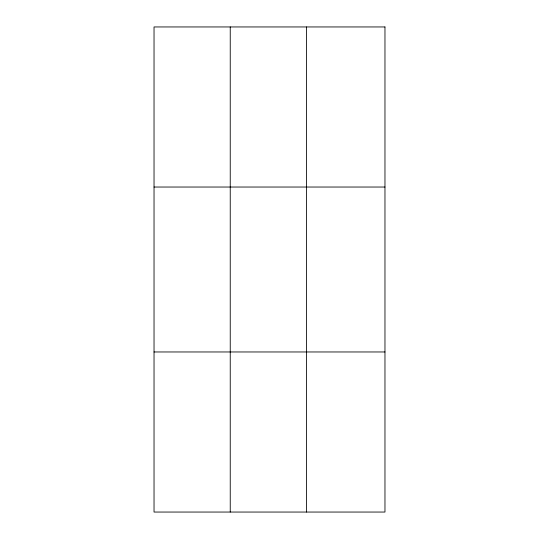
<?xml version="1.0" encoding="UTF-8"?>
<svg xmlns="http://www.w3.org/2000/svg" width="539" height="539" viewBox="0 0 539 539"><rect width="100%" height="100%" fill="white"/><g stroke="black" fill="none" stroke-linecap="round" stroke-linejoin="round"><path stroke-width="0.81" d="M230.241 26.95L230.241 512.05M306.448 26.95L306.448 512.05M154.033 187.033L384.967 187.033M154.033 351.967L384.967 351.967M384.967 26.95L384.967 512.05L154.033 512.05L154.033 26.95L384.967 26.95"/></g></svg>
